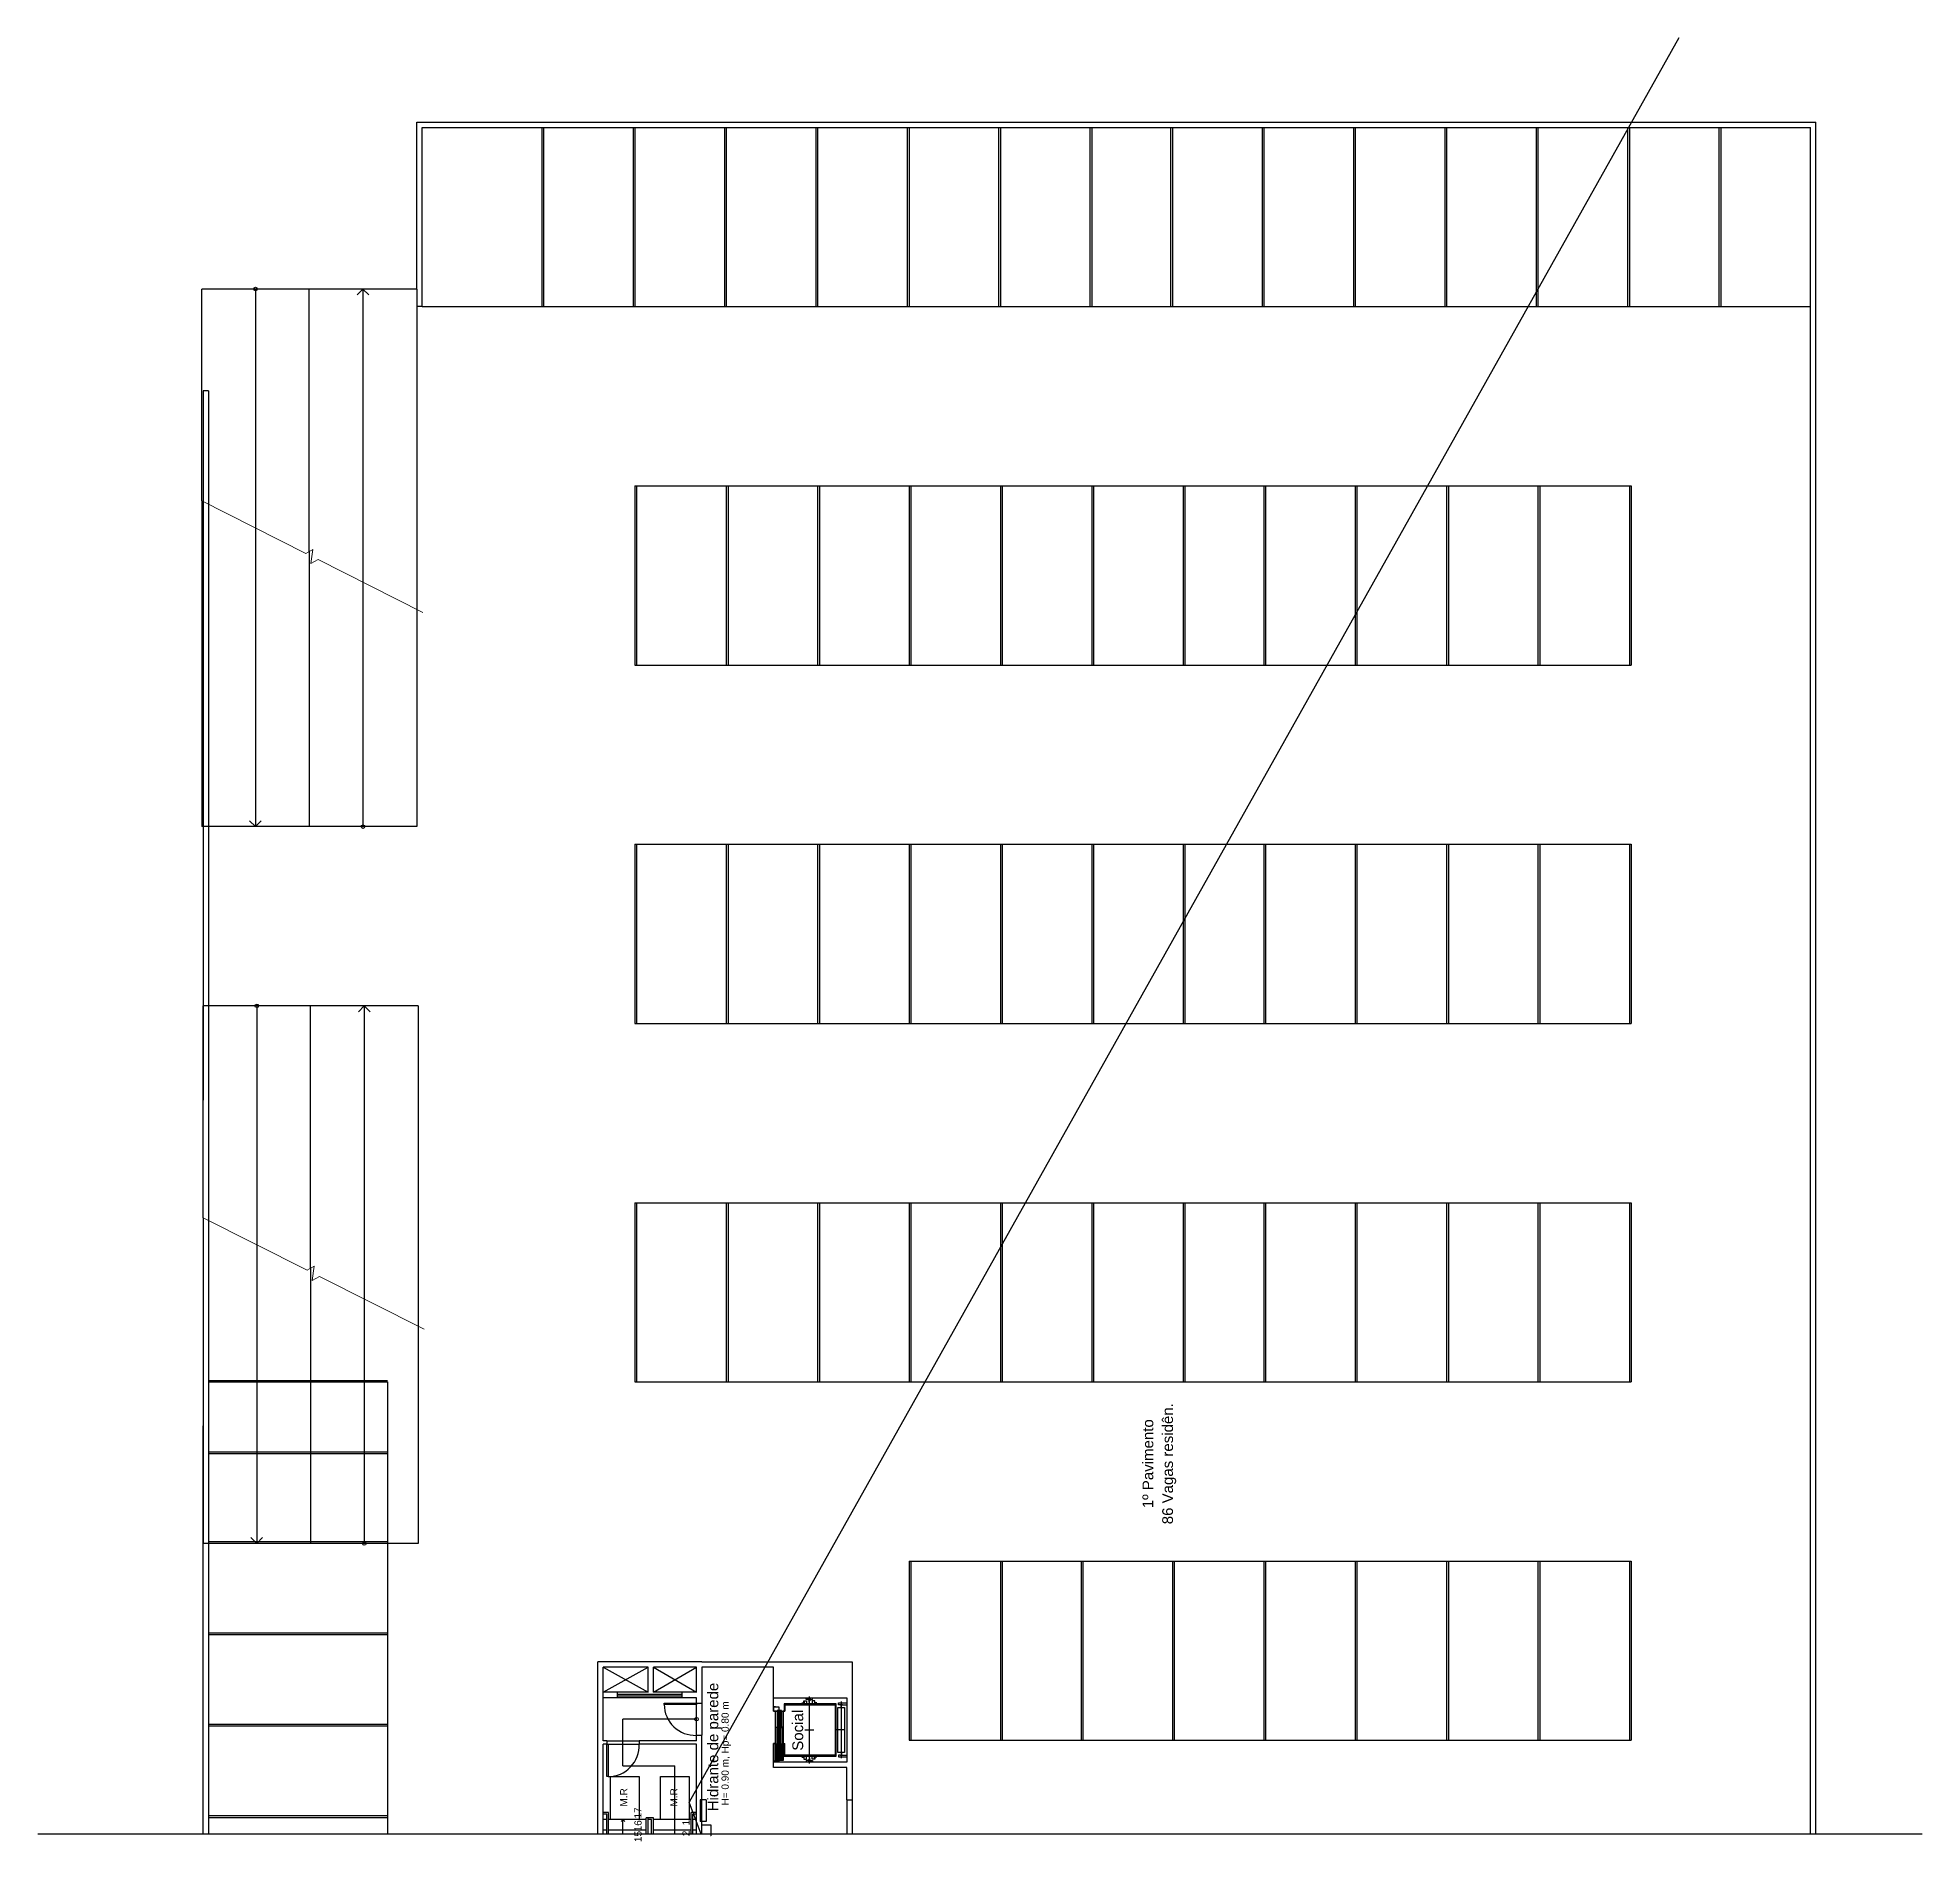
# Model space of a CAD drawing. Header units: millimetres. Extents: x -210 to 1173, y -437 to 320.
# Drawn here: x 862.4 to 915, y -131.1 to -80.8 of the extents above; entities that cross this region are included whole.
import ezdxf
from ezdxf.enums import TextEntityAlignment as Align

# ---------------------------------------------------------------- set-up
doc = ezdxf.new("R2010")
doc.units = ezdxf.units.MM
doc.header["$LTSCALE"] = 0.3
for name, pattern in [('DASHDOTX2', [50.8, 25.4, -12.7, 0, -12.7]), ('DASHED2', [9.525, 6.35, -3.175]), ('LTYPE_4', [112.5, 56.25, -56.25]), ('LTYPE_6', [168.75, 112.5, -28.125, 0, -28.125])]:
    doc.linetypes.add(name, pattern=pattern)
for name, color, linetype in [('CORTE', 6, 'Continuous'), ('COTAS', 1, 'Continuous'), ('ESQUADRIAS', 3, 'Continuous'), ('LAYER_0', 6, 'Continuous'), ('LINHA DE CORTE', 6, 'DASHDOTX2'), ('PISO', 1, 'Continuous'), ('PROJEÇÃO', 1, 'DASHED2'), ('TEXTOS', 2, 'Continuous'), ('VISTA', 2, 'Continuous')]:
    doc.layers.add(name, color=color, linetype=linetype)
doc.styles.add('2MM 1_100', font='ARIAL.TTF', dxfattribs={"height": 0.2})
doc.styles.add('3MM 1_100', font='ARIAL.TTF', dxfattribs={"height": 0.3})

msp = doc.modelspace()

# ---------------------------------------------------------------- linework, layer by layer
for p, q in [((908.164, -80.773), (880.552, -129.998)), ((880.88, -130.897), (880.552, -130.006)), ((914.958, -130.897), (862.371, -130.897))]:
    msp.add_line(p, q)
at = {"layer": 'CORTE'}
for p, q in [((872.948, -83.127), (911.984, -83.127)), ((872.948, -87.785), (872.948, -83.127)), ((873.098, -83.277), (911.834, -83.277)), ((873.098, -88.277), (873.098, -83.277)), ((911.834, -130.897), (911.834, -83.277)), ((911.984, -130.897), (911.984, -83.127)), ((872.948, -87.785), (866.948, -87.785)), ((866.948, -93.699), (866.948, -87.785)), ((869.948, -95.107), (869.948, -87.785)), ((872.948, -87.785), (872.948, -96.721)), ((873.098, -88.277), (872.948, -88.277)), ((866.984, -90.627), (866.984, -110.413)), ((867.134, -90.627), (866.984, -90.627)), ((867.134, -90.627), (867.134, -130.897)), ((872.984, -107.785), (866.984, -107.785)), ((866.984, -113.699), (866.984, -107.785)), ((869.984, -115.107), (869.984, -107.785)), ((872.984, -107.785), (872.984, -116.721)), ((866.984, -130.897), (866.984, -119.5)), ((878.002, -130.897), (878.002, -126.087)), ((880.902, -126.087), (878.002, -126.087)), ((880.902, -126.087), (880.902, -126.087)), ((880.902, -126.087), (885.102, -126.087)), ((885.102, -126.087), (885.102, -129.037)), ((878.152, -127.087), (878.152, -126.237)), ((879.402, -126.237), (878.152, -126.237)), ((878.152, -126.237), (879.402, -126.937)), ((878.152, -126.937), (879.402, -126.237)), ((879.402, -126.937), (879.402, -126.237)), ((879.552, -126.937), (879.552, -126.237)), ((880.752, -126.237), (879.552, -126.237)), ((879.552, -126.937), (880.752, -126.237)), ((879.552, -126.237), (880.752, -126.937)), ((880.752, -126.937), (880.752, -126.237)), ((880.902, -126.237), (880.902, -127.237)), ((882.902, -126.237), (880.902, -126.237)), ((882.902, -127.342), (882.902, -126.237)), ((879.402, -126.937), (878.152, -126.937)), ((878.152, -128.287), (878.152, -127.087)), ((880.752, -127.087), (878.152, -127.087)), ((880.752, -126.937), (879.552, -126.937)), ((880.752, -127.237), (880.752, -127.087)), ((882.902, -126.937), (882.902, -126.937)), ((882.902, -127.087), (884.952, -127.087)), ((884.952, -127.087), (884.952, -128.887)), ((883.222, -127.287), (883.222, -127.287)), ((878.252, -128.287), (878.152, -128.287)), ((880.752, -128.287), (879.152, -128.287)), ((880.752, -128.287), (880.752, -128.137)), ((880.902, -130.897), (880.902, -128.137)), ((878.252, -128.387), (878.152, -128.387)), ((878.152, -130.897), (878.152, -128.387)), ((880.752, -128.387), (879.152, -128.387)), ((880.752, -130.897), (880.752, -128.387)), ((882.902, -129.037), (882.902, -128.862)), ((884.952, -128.887), (882.902, -128.887)), ((884.952, -129.037), (882.902, -129.037)), ((884.952, -128.887), (883.052, -128.887)), ((884.952, -129.934), (884.952, -129.037)), ((885.102, -129.037), (885.102, -129.934)), ((881.022, -129.937), (880.852, -129.937)), ((880.852, -129.937), (880.852, -130.537)), ((881.022, -129.937), (881.022, -130.537)), ((884.952, -129.934), (885.102, -129.934)), ((881.022, -130.537), (880.852, -130.537))]:
    msp.add_line(p, q, dxfattribs=at)
msp.add_lwpolyline([(880.902, -130.897), (880.902, -130.637), (881.152, -130.637), (881.152, -130.937), (881.148, -130.937)], dxfattribs=at)
at = {"layer": 'COTAS'}
for p, q in [((868.448, -87.785), (868.448, -102.785)), ((871.448, -87.785), (871.285, -87.949)), ((871.448, -87.785), (871.448, -102.785)), ((871.448, -87.785), (871.611, -87.949)), ((868.448, -102.785), (868.285, -102.622)), ((868.448, -102.785), (868.611, -102.622)), ((868.484, -107.785), (868.484, -122.785)), ((871.484, -107.785), (871.321, -107.949)), ((871.484, -107.785), (871.484, -122.785)), ((871.484, -107.785), (871.647, -107.949)), ((868.484, -122.785), (868.321, -122.622)), ((868.484, -122.785), (868.647, -122.622)), ((880.752, -127.687), (878.702, -127.687)), ((878.702, -128.987), (878.702, -127.687)), ((878.702, -128.987), (880.152, -128.987)), ((880.152, -130.897), (880.152, -128.987)), ((878.702, -130.487), (878.651, -130.537)), ((878.702, -130.487), (878.751, -130.537)), ((878.702, -130.897), (878.702, -130.487))]:
    msp.add_line(p, q, dxfattribs=at)
at = {"layer": 'COTAS', "lineweight": 5}
for p, q in [((869.852, -95.162), (866.931, -93.69)), ((870.052, -95.048), (869.852, -95.162)), ((869.994, -95.447), (870.052, -95.048)), ((870.194, -95.334), (869.994, -95.447)), ((873.116, -96.806), (870.194, -95.334)), ((869.888, -115.162), (866.967, -113.69)), ((870.089, -115.048), (869.888, -115.162)), ((870.03, -115.447), (870.089, -115.048)), ((870.23, -115.334), (870.03, -115.447)), ((873.152, -116.806), (870.23, -115.334))]:
    msp.add_line(p, q, dxfattribs=at)
at = {"layer": 'COTAS'}
for centre in [(868.448, -87.785), (871.448, -102.785), (868.484, -107.785), (871.484, -122.785), (880.752, -127.687)]:
    msp.add_circle(centre, 0.05, dxfattribs=at)
at = {"layer": 'ESQUADRIAS'}
for points in [[(880.752, -127.237), (880.752, -127.277), (879.852, -127.277), (879.852, -127.237)], [(878.252, -128.387), (878.292, -128.387), (878.292, -129.287), (878.252, -129.287)]]:
    msp.add_lwpolyline(points, close=True, dxfattribs=at)
at = {"layer": 'LAYER_0', "color": 11}
for p, q in [((884.652, -127.257), (883.202, -127.257)), ((883.202, -127.257), (883.202, -127.46)), ((883.692, -127.232), (883.692, -127.226)), ((883.692, -127.226), (883.746, -127.226)), ((883.692, -127.232), (883.752, -127.232)), ((883.746, -127.226), (883.746, -127.172)), ((883.746, -127.172), (883.827, -127.172)), ((883.752, -127.232), (883.752, -127.172)), ((883.752, -127.232), (883.752, -127.257)), ((883.817, -127.137), (883.817, -127.087)), ((883.857, -127.137), (883.817, -127.137)), ((883.827, -127.172), (883.827, -127.232)), ((883.827, -127.232), (883.827, -127.257)), ((883.902, -127.137), (883.857, -127.137)), ((883.857, -127.137), (883.857, -127.141)), ((883.861, -127.145), (883.857, -127.141)), ((883.894, -127.147), (883.861, -127.145)), ((883.894, -127.147), (883.898, -127.15)), ((883.898, -127.166), (883.894, -127.17)), ((883.894, -127.212), (883.894, -127.17)), ((883.902, -127.212), (883.894, -127.212)), ((883.898, -127.166), (883.898, -127.15)), ((883.947, -127.137), (883.902, -127.137)), ((883.902, -127.212), (883.91, -127.212)), ((883.907, -127.15), (883.91, -127.147)), ((883.907, -127.166), (883.907, -127.15)), ((883.907, -127.166), (883.91, -127.17)), ((883.91, -127.147), (883.944, -127.145)), ((883.91, -127.212), (883.91, -127.17)), ((883.944, -127.145), (883.947, -127.141)), ((883.947, -127.137), (883.987, -127.137)), ((883.947, -127.137), (883.947, -127.141)), ((884.058, -127.172), (883.977, -127.172)), ((883.977, -127.172), (883.977, -127.232)), ((883.977, -127.232), (883.977, -127.257)), ((883.987, -127.137), (883.987, -127.087)), ((884.052, -127.232), (884.052, -127.172)), ((884.052, -127.232), (884.052, -127.257)), ((884.112, -127.232), (884.052, -127.232)), ((884.058, -127.226), (884.058, -127.172)), ((884.112, -127.226), (884.058, -127.226)), ((884.112, -127.232), (884.112, -127.226)), ((884.652, -128.717), (884.652, -127.257)), ((884.72, -127.283), (884.72, -127.233)), ((884.72, -127.233), (884.952, -127.233)), ((882.902, -127.462), (882.902, -127.342)), ((882.902, -127.342), (882.962, -127.342)), ((882.902, -127.462), (883.007, -127.462)), ((882.96, -127.344), (882.904, -127.344)), ((882.904, -127.344), (882.904, -127.46)), ((883.005, -127.46), (882.904, -127.46)), ((882.96, -127.357), (882.96, -127.344)), ((882.962, -127.357), (882.96, -127.357)), ((882.962, -127.342), (882.962, -127.357)), ((882.962, -127.342), (883.052, -127.342)), ((882.962, -128.862), (882.962, -127.462)), ((883.05, -127.445), (883.005, -127.445)), ((883.005, -127.445), (883.005, -127.46)), ((883.007, -127.462), (883.007, -127.447)), ((883.007, -127.447), (883.052, -127.447)), ((883.052, -127.45), (883.012, -127.45)), ((883.012, -127.45), (883.012, -127.932)), ((883.014, -127.93), (883.014, -127.452)), ((883.014, -127.452), (883.05, -127.452)), ((883.052, -127.432), (883.05, -127.432)), ((883.05, -127.432), (883.05, -127.445)), ((883.05, -127.452), (883.05, -127.465)), ((883.05, -127.465), (883.052, -127.465)), ((883.052, -127.342), (883.052, -127.432)), ((883.052, -127.432), (883.052, -128.862)), ((883.082, -127.432), (883.082, -128.837)), ((883.082, -127.432), (883.084, -127.432)), ((883.127, -127.447), (883.082, -127.447)), ((883.082, -127.45), (883.122, -127.45)), ((883.084, -127.465), (883.082, -127.465)), ((883.084, -127.432), (883.084, -127.445)), ((883.084, -127.445), (883.129, -127.445)), ((883.12, -127.452), (883.084, -127.452)), ((883.084, -127.452), (883.084, -127.465)), ((883.12, -127.93), (883.12, -127.452)), ((883.122, -127.45), (883.122, -127.932)), ((883.127, -127.462), (883.127, -127.447)), ((883.127, -127.462), (883.172, -127.462)), ((883.129, -127.445), (883.129, -127.46)), ((883.129, -127.46), (883.172, -127.46)), ((883.202, -127.46), (883.172, -127.46)), ((883.172, -127.462), (883.222, -127.462)), ((883.172, -127.462), (883.172, -128.837)), ((883.222, -127.287), (883.222, -127.462)), ((883.222, -127.287), (884.622, -127.287)), ((884.622, -127.287), (884.622, -128.687)), ((884.702, -127.357), (884.882, -127.357)), ((884.702, -128.617), (884.702, -127.357)), ((884.76, -127.283), (884.72, -127.283)), ((884.825, -127.283), (884.952, -127.283)), ((884.882, -127.357), (884.882, -128.617)), ((882.967, -127.912), (883.007, -127.912)), ((882.967, -127.912), (882.967, -128.382)), ((883.005, -127.914), (882.969, -127.914)), ((882.969, -128.38), (882.969, -127.914)), ((883.005, -127.927), (883.005, -127.914)), ((883.007, -127.927), (883.005, -127.927)), ((883.007, -127.912), (883.007, -127.927)), ((883.012, -127.932), (883.052, -127.932)), ((883.05, -127.93), (883.014, -127.93)), ((883.052, -127.917), (883.05, -127.917)), ((883.05, -127.917), (883.05, -127.93)), ((883.082, -127.917), (883.084, -127.917)), ((883.122, -127.932), (883.082, -127.932)), ((883.084, -127.917), (883.084, -127.93)), ((883.084, -127.93), (883.12, -127.93)), ((883.167, -127.912), (883.127, -127.912)), ((883.127, -127.912), (883.127, -127.927)), ((883.127, -127.927), (883.129, -127.927)), ((883.129, -127.927), (883.129, -127.914)), ((883.129, -127.914), (883.165, -127.914)), ((883.165, -128.38), (883.165, -127.914)), ((883.167, -127.912), (883.167, -128.382)), ((882.962, -128.362), (882.902, -128.362)), ((882.902, -128.362), (882.902, -128.862)), ((882.904, -128.86), (882.904, -128.364)), ((882.904, -128.364), (882.96, -128.364)), ((882.96, -128.364), (882.96, -128.377)), ((882.96, -128.377), (882.962, -128.377)), ((882.967, -128.382), (883.007, -128.382)), ((883.005, -128.38), (882.969, -128.38)), ((883.007, -128.367), (883.005, -128.367)), ((883.005, -128.367), (883.005, -128.38)), ((883.007, -128.382), (883.007, -128.367)), ((883.172, -128.837), (883.082, -128.837)), ((883.127, -128.382), (883.127, -128.367)), ((883.127, -128.367), (883.129, -128.367)), ((883.167, -128.382), (883.127, -128.382)), ((883.129, -128.367), (883.129, -128.38)), ((883.129, -128.38), (883.165, -128.38)), ((883.172, -128.362), (883.222, -128.362)), ((883.172, -128.377), (883.174, -128.377)), ((883.174, -128.377), (883.174, -128.364)), ((883.174, -128.364), (883.202, -128.364)), ((883.202, -128.364), (883.202, -128.717)), ((883.202, -128.717), (884.652, -128.717)), ((883.222, -128.687), (883.222, -128.362)), ((884.622, -128.687), (883.222, -128.687)), ((883.692, -128.742), (883.752, -128.742)), ((883.692, -128.742), (883.692, -128.748)), ((883.692, -128.748), (883.746, -128.748)), ((883.746, -128.748), (883.746, -128.802)), ((883.746, -128.802), (883.827, -128.802)), ((883.752, -128.742), (883.752, -128.717)), ((883.752, -128.742), (883.752, -128.802)), ((883.857, -128.837), (883.817, -128.837)), ((883.817, -128.837), (883.817, -128.887)), ((883.827, -128.742), (883.827, -128.717)), ((883.827, -128.802), (883.827, -128.742)), ((883.861, -128.829), (883.857, -128.832)), ((883.857, -128.837), (883.857, -128.832)), ((883.857, -128.837), (883.902, -128.837)), ((883.894, -128.827), (883.861, -128.829)), ((883.902, -128.762), (883.894, -128.762)), ((883.894, -128.762), (883.894, -128.804)), ((883.898, -128.807), (883.894, -128.804)), ((883.898, -128.823), (883.894, -128.827)), ((883.898, -128.807), (883.898, -128.823)), ((883.902, -128.762), (883.91, -128.762)), ((883.902, -128.837), (883.947, -128.837)), ((883.907, -128.807), (883.91, -128.804)), ((883.907, -128.807), (883.907, -128.823)), ((883.91, -128.827), (883.907, -128.823)), ((883.91, -128.762), (883.91, -128.804)), ((883.91, -128.827), (883.944, -128.829)), ((883.944, -128.829), (883.947, -128.832)), ((883.947, -128.837), (883.947, -128.832)), ((883.947, -128.837), (883.987, -128.837)), ((883.977, -128.742), (883.977, -128.717)), ((883.977, -128.802), (883.977, -128.742)), ((884.058, -128.802), (883.977, -128.802)), ((883.987, -128.837), (883.987, -128.887)), ((884.052, -128.742), (884.052, -128.717)), ((884.112, -128.742), (884.052, -128.742)), ((884.052, -128.742), (884.052, -128.802)), ((884.112, -128.748), (884.058, -128.748)), ((884.058, -128.748), (884.058, -128.802)), ((884.112, -128.742), (884.112, -128.748)), ((884.882, -128.617), (884.702, -128.617)), ((884.76, -128.691), (884.72, -128.691)), ((884.72, -128.691), (884.72, -128.741)), ((884.72, -128.741), (884.952, -128.741)), ((884.825, -128.691), (884.952, -128.691)), ((882.902, -128.862), (882.962, -128.862)), ((882.96, -128.86), (882.904, -128.86)), ((882.962, -128.847), (882.96, -128.847)), ((882.96, -128.847), (882.96, -128.86)), ((883.052, -128.862), (882.962, -128.862))]:
    msp.add_line(p, q, dxfattribs=at)
at = {"layer": 'LAYER_0', "color": 1, "linetype": 'LTYPE_4'}
for p, q in [((883.761, -127.172), (883.761, -127.232)), ((883.761, -127.232), (883.761, -127.257)), ((884.044, -127.172), (884.044, -127.232)), ((884.044, -127.232), (884.044, -127.257)), ((883.761, -128.742), (883.761, -128.717)), ((883.761, -128.802), (883.761, -128.742)), ((884.044, -128.742), (884.044, -128.717)), ((884.044, -128.802), (884.044, -128.742))]:
    msp.add_line(p, q, dxfattribs=at)
at = {"layer": 'LAYER_0', "color": 15, "linetype": 'LTYPE_6'}
for p, q in [((883.902, -127.052), (883.902, -128.927)), ((884.792, -127.194), (884.792, -128.776)), ((883.774, -127.987), (884.026, -127.987)), ((884.903, -127.987), (884.673, -127.987))]:
    msp.add_line(p, q, dxfattribs=at)
at = {"layer": 'LAYER_0', "color": 7}
for p, q in [((882.902, -127.342), (883.052, -127.342)), ((883.052, -128.862), (882.902, -128.862))]:
    msp.add_line(p, q, dxfattribs=at)
at = {"layer": 'LAYER_0'}
for p, q in [((883.497, -127.287), (883.497, -127.287)), ((883.222, -128.446), (883.222, -128.446)), ((883.497, -128.687), (883.497, -128.687)), ((884.622, -128.446), (884.622, -128.446))]:
    msp.add_line(p, q, dxfattribs=at)
at = {"layer": 'LAYER_0', "color": 1}
for p, q in [((884.825, -127.283), (884.76, -127.283)), ((884.764, -127.287), (884.76, -127.283)), ((884.79, -127.287), (884.764, -127.287)), ((884.788, -127.302), (884.79, -127.3)), ((884.788, -127.337), (884.788, -127.302)), ((884.796, -127.337), (884.788, -127.337)), ((884.79, -127.3), (884.79, -127.287)), ((884.794, -127.3), (884.794, -127.287)), ((884.821, -127.287), (884.794, -127.287)), ((884.794, -127.3), (884.796, -127.302)), ((884.796, -127.337), (884.796, -127.302)), ((884.821, -127.287), (884.825, -127.283)), ((883.027, -128.862), (883.027, -127.932)), ((883.037, -127.932), (883.037, -128.862)), ((883.097, -128.837), (883.097, -127.932)), ((883.107, -127.932), (883.107, -128.837)), ((882.982, -128.862), (882.982, -128.382)), ((882.992, -128.382), (882.992, -128.862)), ((883.142, -128.382), (883.142, -128.837)), ((883.152, -128.837), (883.152, -128.382)), ((884.764, -128.687), (884.76, -128.691)), ((884.76, -128.691), (884.825, -128.691)), ((884.764, -128.687), (884.79, -128.687)), ((884.788, -128.637), (884.796, -128.637)), ((884.788, -128.637), (884.788, -128.672)), ((884.79, -128.674), (884.788, -128.672)), ((884.79, -128.674), (884.79, -128.687)), ((884.796, -128.672), (884.794, -128.674)), ((884.794, -128.674), (884.794, -128.687)), ((884.794, -128.687), (884.821, -128.687)), ((884.796, -128.637), (884.796, -128.672)), ((884.821, -128.687), (884.825, -128.691))]:
    msp.add_line(p, q, dxfattribs=at)
at = {"layer": 'LINHA DE CORTE'}
for p, q in [((880.752, -127.237), (880.902, -127.237)), ((878.252, -128.287), (878.252, -128.387)), ((879.152, -128.287), (879.152, -128.387)), ((880.752, -128.137), (880.902, -128.137))]:
    msp.add_line(p, q, dxfattribs=at)
at = {"layer": 'PISO'}
for p, q in [((876.434, -83.277), (876.434, -88.277)), ((876.484, -83.277), (876.484, -88.277)), ((878.984, -83.277), (878.984, -88.277)), ((879.034, -83.277), (879.034, -88.277)), ((881.534, -83.277), (881.534, -88.277)), ((881.584, -83.277), (881.584, -88.277)), ((884.084, -83.277), (884.084, -88.277)), ((884.134, -83.277), (884.134, -88.277)), ((886.634, -83.277), (886.634, -88.277)), ((886.684, -83.277), (886.684, -88.277)), ((889.184, -83.277), (889.184, -88.277)), ((889.234, -83.277), (889.234, -88.277)), ((891.734, -83.277), (891.734, -88.277)), ((891.784, -83.277), (891.784, -88.277)), ((893.984, -83.277), (893.984, -88.277)), ((894.034, -83.277), (894.034, -88.277)), ((896.534, -83.277), (896.534, -88.277)), ((896.584, -83.277), (896.584, -88.277)), ((899.084, -83.277), (899.084, -88.277)), ((899.134, -83.277), (899.134, -88.277)), ((901.634, -83.277), (901.634, -88.277)), ((901.684, -83.277), (901.684, -88.277)), ((904.184, -83.277), (904.184, -88.277)), ((904.234, -83.277), (904.234, -88.277)), ((906.734, -83.277), (906.734, -88.277)), ((906.784, -83.277), (906.784, -88.277)), ((909.284, -83.277), (909.284, -88.277)), ((909.334, -83.277), (909.334, -88.277)), ((873.098, -88.277), (911.834, -88.277)), ((879.034, -93.277), (906.834, -93.277)), ((879.034, -93.277), (879.034, -98.277)), ((879.084, -93.277), (879.084, -98.277)), ((881.584, -93.277), (881.584, -98.277)), ((881.634, -93.277), (881.634, -98.277)), ((884.134, -93.277), (884.134, -98.277)), ((884.184, -93.277), (884.184, -98.277)), ((886.684, -93.277), (886.684, -98.277)), ((886.734, -93.277), (886.734, -98.277)), ((889.234, -93.277), (889.234, -98.277)), ((889.284, -93.277), (889.284, -98.277)), ((891.784, -93.277), (891.784, -98.277)), ((891.834, -93.277), (891.834, -98.277)), ((894.334, -93.277), (894.334, -98.277)), ((894.384, -93.277), (894.384, -98.277)), ((896.584, -93.277), (896.584, -98.277)), ((896.634, -93.277), (896.634, -98.277)), ((899.134, -93.277), (899.134, -98.277)), ((899.184, -93.277), (899.184, -98.277)), ((901.684, -93.277), (901.684, -98.277)), ((901.734, -93.277), (901.734, -98.277)), ((904.234, -93.277), (904.234, -98.277)), ((904.284, -93.277), (904.284, -98.277)), ((906.784, -93.277), (906.784, -98.277)), ((906.834, -93.277), (906.834, -98.277)), ((866.948, -93.699), (866.948, -102.785)), ((869.948, -95.107), (869.948, -102.785)), ((872.948, -96.721), (872.948, -102.785)), ((879.034, -98.277), (906.834, -98.277)), ((872.948, -102.785), (866.948, -102.785)), ((879.034, -103.277), (906.834, -103.277)), ((879.034, -103.277), (879.034, -108.277)), ((879.084, -103.277), (879.084, -108.277)), ((881.584, -103.277), (881.584, -108.277)), ((881.634, -103.277), (881.634, -108.277)), ((884.134, -103.277), (884.134, -108.277)), ((884.184, -103.277), (884.184, -108.277)), ((886.684, -103.277), (886.684, -108.277)), ((886.734, -103.277), (886.734, -108.277)), ((889.234, -103.277), (889.234, -108.277)), ((889.284, -103.277), (889.284, -108.277)), ((891.784, -103.277), (891.784, -108.277)), ((891.834, -103.277), (891.834, -108.277)), ((894.334, -103.277), (894.334, -108.277)), ((894.384, -103.277), (894.384, -108.277)), ((896.584, -103.277), (896.584, -108.277)), ((896.634, -103.277), (896.634, -108.277)), ((899.134, -103.277), (899.134, -108.277)), ((899.184, -103.277), (899.184, -108.277)), ((901.684, -103.277), (901.684, -108.277)), ((901.734, -103.277), (901.734, -108.277)), ((904.234, -103.277), (904.234, -108.277)), ((904.284, -103.277), (904.284, -108.277)), ((906.784, -103.277), (906.784, -108.277)), ((906.834, -103.277), (906.834, -108.277)), ((879.034, -108.277), (906.834, -108.277)), ((879.034, -113.277), (906.834, -113.277)), ((879.034, -113.277), (879.034, -118.277)), ((879.084, -113.277), (879.084, -118.277)), ((881.584, -113.277), (881.584, -118.277)), ((881.634, -113.277), (881.634, -118.277)), ((884.134, -113.277), (884.134, -118.277)), ((884.184, -113.277), (884.184, -118.277)), ((886.684, -113.277), (886.684, -118.277)), ((886.734, -113.277), (886.734, -118.277)), ((889.234, -113.277), (889.234, -118.277)), ((889.284, -113.277), (889.284, -118.277)), ((891.784, -113.277), (891.784, -118.277)), ((891.834, -113.277), (891.834, -118.277)), ((894.334, -113.277), (894.334, -118.277)), ((894.384, -113.277), (894.384, -118.277)), ((896.584, -113.277), (896.584, -118.277)), ((896.634, -113.277), (896.634, -118.277)), ((899.134, -113.277), (899.134, -118.277)), ((899.184, -113.277), (899.184, -118.277)), ((901.684, -113.277), (901.684, -118.277)), ((901.734, -113.277), (901.734, -118.277)), ((904.234, -113.277), (904.234, -118.277)), ((904.284, -113.277), (904.284, -118.277)), ((906.784, -113.277), (906.784, -118.277)), ((906.834, -113.277), (906.834, -118.277)), ((866.984, -113.699), (866.984, -122.785)), ((869.984, -115.107), (869.984, -122.785)), ((872.984, -116.721), (872.984, -122.785)), ((872.134, -118.275), (872.134, -130.897)), ((879.034, -118.277), (906.834, -118.277)), ((872.134, -120.235), (867.134, -120.235)), ((872.134, -120.285), (867.134, -120.285)), ((872.984, -122.785), (866.984, -122.785)), ((872.134, -122.735), (867.134, -122.735)), ((886.684, -123.276), (906.834, -123.275)), ((886.684, -123.276), (886.684, -128.276)), ((886.734, -123.276), (886.734, -128.276)), ((889.234, -123.276), (889.234, -128.276)), ((889.284, -123.276), (889.284, -128.276)), ((891.484, -123.276), (891.484, -128.276)), ((891.534, -123.276), (891.534, -128.276)), ((894.034, -123.276), (894.034, -128.276)), ((894.084, -123.276), (894.084, -128.276)), ((896.584, -123.276), (896.584, -128.276)), ((896.634, -123.276), (896.634, -128.276)), ((899.134, -123.276), (899.134, -128.276)), ((899.184, -123.276), (899.184, -128.276)), ((901.684, -123.276), (901.684, -128.276)), ((901.734, -123.276), (901.734, -128.276)), ((904.234, -123.276), (904.234, -128.276)), ((904.284, -123.276), (904.284, -128.276)), ((906.784, -123.275), (906.784, -128.276)), ((906.834, -123.275), (906.834, -128.276)), ((872.134, -125.285), (867.134, -125.285)), ((872.134, -125.335), (867.134, -125.335)), ((880.752, -128.137), (880.752, -127.237)), ((880.902, -127.237), (880.902, -128.137)), ((872.134, -127.835), (867.134, -127.835)), ((872.134, -127.885), (867.134, -127.885)), ((878.252, -128.287), (879.152, -128.287)), ((886.684, -128.276), (906.834, -128.276)), ((878.252, -128.387), (879.152, -128.387)), ((872.134, -130.385), (867.134, -130.385)), ((884.952, -129.934), (884.952, -130.897)), ((885.102, -129.934), (885.102, -130.897)), ((872.134, -130.435), (867.134, -130.435)), ((878.252, -130.487), (878.152, -130.487)), ((879.352, -130.487), (878.302, -130.487))]:
    msp.add_line(p, q, dxfattribs=at)
for points in [[(878.352, -130.487), (878.352, -129.287), (879.152, -129.287), (879.152, -130.487)], [(879.752, -130.487), (879.752, -129.287), (880.552, -129.287), (880.552, -130.487)]]:
    msp.add_lwpolyline(points, close=True, dxfattribs=at)
for centre, start, end in [((880.716, -127.274), 180.2167, 272.3852), ((878.289, -128.423), 270.2167, 2.3852)]:
    msp.add_arc(centre, 0.864, start, end, dxfattribs=at)
at = {"layer": 'PROJEÇÃO'}
for p, q in [((878.552, -127.087), (878.552, -126.937)), ((878.552, -126.992), (880.352, -126.992)), ((878.552, -127.032), (880.352, -127.032)), ((880.352, -127.087), (880.352, -126.937)), ((878.252, -130.787), (878.152, -130.787)), ((879.352, -130.787), (878.302, -130.787))]:
    msp.add_line(p, q, dxfattribs=at)
at = {"layer": 'VISTA'}
for p, q in [((867.134, -118.235), (872.134, -118.235)), ((867.134, -118.275), (872.134, -118.275)), ((878.302, -130.287), (878.152, -130.287)), ((878.252, -130.337), (878.152, -130.337)), ((878.252, -130.897), (878.252, -130.337)), ((878.302, -130.897), (878.302, -130.287)), ((880.752, -130.287), (880.602, -130.287)), ((880.602, -130.897), (880.602, -130.287)), ((880.752, -130.337), (880.652, -130.337)), ((880.652, -130.897), (880.652, -130.337)), ((879.402, -130.437), (879.352, -130.437)), ((879.352, -130.897), (879.352, -130.437)), ((879.402, -130.897), (879.402, -130.437)), ((879.552, -130.437), (879.402, -130.437)), ((879.502, -130.487), (879.402, -130.487)), ((879.502, -130.897), (879.502, -130.487)), ((879.552, -130.897), (879.552, -130.437)), ((880.602, -130.487), (879.552, -130.487)), ((880.602, -130.787), (879.552, -130.787)), ((880.752, -130.487), (880.652, -130.487)), ((880.752, -130.787), (880.652, -130.787))]:
    msp.add_line(p, q, dxfattribs=at)

# ---------------------------------------------------------------- texts
at = {"layer": 'TEXTOS'}
for s, height, style, p in [('1º Pavimento', 0.3, '3MM 1_100', (893.35, -120.559)), ('86 Vagas residên.', 0.3, '3MM 1_100', (893.9, -120.559)), ('Hidrante de parede', 0.3, '3MM 1_100', (881.212, -128.464)), ('H= 0.90 m, Hp= 0.80 m', 0.2, '2MM 1_100', (881.552, -128.642)), ('Social', 0.3, '3MM 1_100', (883.58, -127.996)), ('M.R', 0.2, '2MM 1_100', (878.722, -129.869)), ('M.R', 0.2, '2MM 1_100', (880.122, -129.869)), ('17', 0.2, '2MM 1_100', (879.119, -130.304)), ('16', 0.2, '2MM 1_100', (879.122, -130.66)), ('15', 0.2, '2MM 1_100', (879.122, -130.96)), ('2', 0.2, '2MM 1_100', (880.46, -130.873)), ('1', 0.2, '2MM 1_100', (880.46, -130.573))]:
    msp.add_text(s, height=height, rotation=90, dxfattribs=dict(at, style=style)).set_placement(p, align=Align.MIDDLE_CENTER)

doc.saveas('drawing.dxf')
